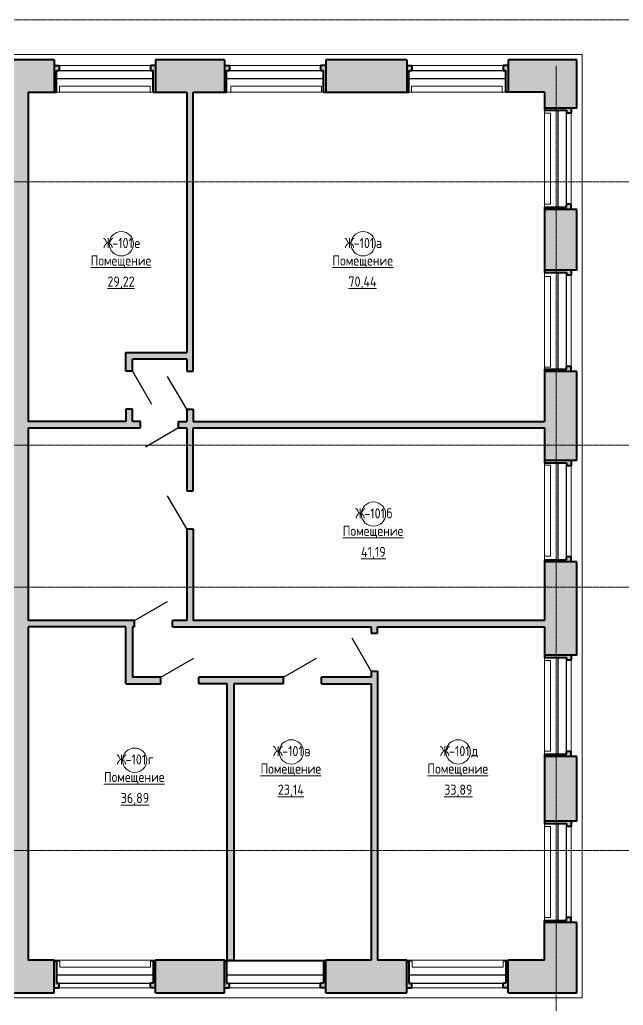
# Model space of a CAD drawing. Header units: millimetres. Extents: x -13853 to 411335, y -23261 to 161252.
# Drawn here: x 359739 to 374632, y 124505 to 148825 of the extents above; entities that cross this region are included whole.
import ezdxf

# ---------------------------------------------------------------- set-up
doc = ezdxf.new("R2010")
doc.units = ezdxf.units.MM
doc.linetypes.add('ADSK_Линия сетки', pattern=[21, 12, -3, 3, -3])
for name, color, linetype, lineweight in [('Двери', 7, 'Continuous', 18), ('Каркас_Импост', 7, 'Continuous', 30), ('Марки помещений', 7, 'Continuous', 18), ('Окна', 7, 'Continuous', 18), ('Оси', 7, 'Continuous', 9), ('Панель', 7, 'Continuous', 30), ('Стены', 7, 'Continuous', 18), ('Стены разрез', 7, 'Continuous', 40)]:
    doc.layers.add(name, color=color, linetype=linetype, lineweight=lineweight)
doc.styles.add('GOST Common_1', font='GOST Common.ttf', dxfattribs={"width": 0.9, "height": 250})

# ---------------------------------------------------------------- blocks, each defined once
blk = doc.blocks.new('ИРНИТУ_Дверь_Однопольная_ДеревяннаяВнутренняя_филенчатая - 900х2080 без верха-1341261-001_Весь этаж')
at = {"layer": 'Панель'}
blk.add_line((-470, 80), (344, 550), dxfattribs=at)
blk = doc.blocks.new('ИРНИТУ-Окно-ГОСТ23166-99_6_3_Створки - 2350 x 2350-686478-001_Весь этаж')
at = {"layer": 'Каркас_Импост'}
for p, q in [((-1233.1, 210), (1156.9, 210)), ((-1233.1, 210), (-1233.1, 10)), ((-1233.1, 210), (-1198.1, 210)), ((-1233.1, 10), (1156.9, 10)), ((-1233.1, 10), (-1198.1, 10)), ((1156.9, 210), (1121.9, 210)), ((1156.9, 10), (1121.9, 10)), ((1156.9, 210), (1156.9, 10))]:
    blk.add_line(p, q, dxfattribs=at)
blk = doc.blocks.new('ИРНИТУ-Окно-ГОСТ23166-99_6_3_Створки - 2350 x 2350-686492-001_Весь этаж')
at = {"layer": 'Каркас_Импост'}
for p, q in [((-1233.1, -10), (1156.9, -10)), ((-1233.1, -210), (-1233.1, -10)), ((-1233.1, -10), (-1198.1, -10)), ((-1233.1, -210), (1156.9, -210)), ((-1233.1, -210), (-1198.1, -210)), ((1156.9, -10), (1121.9, -10)), ((1156.9, -210), (1121.9, -210)), ((1156.9, -210), (1156.9, -10))]:
    blk.add_line(p, q, dxfattribs=at)
blk = doc.blocks.new('ИРНИТУ-Окно-ГОСТ23166-99_6_3_Створки - 2350 x 2350-686480-001_Весь этаж')
at = {"layer": 'Каркас_Импост'}
for p, q in [((-1233.1, -10), (1156.9, -10)), ((-1233.1, -210), (-1233.1, -10)), ((-1233.1, -10), (-1198.1, -10)), ((-1233.1, -210), (1156.9, -210)), ((-1233.1, -210), (-1198.1, -210)), ((1156.9, -10), (1121.9, -10)), ((1156.9, -210), (1121.9, -210)), ((1156.9, -210), (1156.9, -10))]:
    blk.add_line(p, q, dxfattribs=at)
blk = doc.blocks.new('ADSK_Марка_Помещение - Номер Имя Площадь Площадь проемов-115235-001_Весь этаж')
at = {"layer": 'Марки помещений'}
blk.add_circle((0, 0), 3, dxfattribs=at)

msp = doc.modelspace()

# ---------------------------------------------------------------- hatches: boundary and pattern name
at = {"layer": 'Стены'}
h = msp.add_hatch(color=256, dxfattribs=at)
h.paths.add_polyline_path([(354969, 147035), (356089, 147035), (356089, 147835), (354969, 147835), (354969, 147580)], flags=0)
h.paths.add_polyline_path([(359529, 147035), (360589, 147035), (360589, 147835), (358589, 147835), (358589, 147035), (359091, 147035)], flags=0)
h.paths.add_polyline_path([(363089, 147035), (364789, 147035), (364789, 147835), (363089, 147835), (363089, 147580)], flags=0)
h.paths.add_polyline_path([(367289, 147035), (369289, 147035), (369289, 147835), (367289, 147835), (367289, 147580)], flags=0)
h.paths.add_polyline_path([(372689, 147035), (372689, 147835), (371789, 147835), (371789, 147035)], flags=0)
h = msp.add_hatch(color=256, dxfattribs=at)
h.paths.add_polyline_path([(360589, 147035), (360644, 147035), (360644, 147575), (360714, 147575), (360714, 147695), (360589, 147695), (360589, 147580)], flags=0)
h.paths.add_polyline_path([(363034, 147035), (363089, 147035), (363089, 147695), (362964, 147695), (362964, 147575), (363034, 147575)], flags=0)
h = msp.add_hatch(color=256, dxfattribs=at)
h.paths.add_polyline_path([(364789, 147035), (364844, 147035), (364844, 147575), (364914, 147575), (364914, 147695), (364789, 147695), (364789, 147580)], flags=0)
h.paths.add_polyline_path([(367234, 147035), (367289, 147035), (367289, 147695), (367164, 147695), (367164, 147575), (367234, 147575)], flags=0)
h = msp.add_hatch(color=256, dxfattribs=at)
h.paths.add_polyline_path([(369289, 147035), (369344, 147035), (369344, 147575), (369414, 147575), (369414, 147695), (369289, 147695), (369289, 147580)], flags=0)
h.paths.add_polyline_path([(371734, 147035), (371789, 147035), (371789, 147695), (371664, 147695), (371664, 147575), (371734, 147575)], flags=0)
h = msp.add_hatch(color=256, dxfattribs=at)
h.paths.add_polyline_path([(373489, 125615), (373489, 126545), (372689, 126545), (372689, 125615)], flags=0)
h.paths.add_polyline_path([(372689, 129045), (373489, 129045), (373489, 130645), (372689, 130645)], flags=0)
h.paths.add_polyline_path([(373489, 133145), (373489, 135445), (372689, 135445), (372689, 133145)], flags=0)
h.paths.add_polyline_path([(372689, 137945), (373489, 137945), (373489, 140145), (372689, 140145), (372689, 138255)], flags=0)
h.paths.add_polyline_path([(372689, 142645), (373489, 142645), (373489, 144145), (372689, 144145)], flags=0)
h.paths.add_polyline_path([(372689, 146645), (373489, 146645), (373489, 147835), (372689, 147835), (372689, 147035)], flags=0)
for points in [[(359949, 125615), (359949, 147035), (359529, 147035), (359529, 125615)], [(363859, 140451), (363859, 140611), (362519, 140611), (362519, 140451)], [(362359, 132440), (362519, 132440), (362519, 133840), (362359, 133840)], [(365019, 125615), (365019, 132440), (364859, 132440), (364859, 125615)]]:
    msp.add_hatch(color=256, dxfattribs=at).paths.add_polyline_path(points, flags=0)
h = msp.add_hatch(color=256, dxfattribs=at)
h.paths.add_polyline_path([(364019, 138911), (364019, 139211), (363859, 139211), (363859, 138911)], flags=0)
h.paths.add_polyline_path([(364019, 140151), (364019, 147035), (363859, 147035), (363859, 140151)], flags=0)
h = msp.add_hatch(color=256, dxfattribs=at)
h.paths.add_polyline_path([(372689, 144145), (373349, 144145), (373349, 144270), (373229, 144270), (373229, 144200), (372689, 144200)], flags=0)
h.paths.add_polyline_path([(373229, 146520), (373349, 146520), (373349, 146645), (372689, 146645), (372689, 146590), (373229, 146590)], flags=0)
h = msp.add_hatch(color=256, dxfattribs=at)
h.paths.add_polyline_path([(372689, 140145), (373349, 140145), (373349, 140270), (373229, 140270), (373229, 140200), (372689, 140200)], flags=0)
h.paths.add_polyline_path([(373229, 142520), (373349, 142520), (373349, 142645), (372689, 142645), (372689, 142590), (373229, 142590)], flags=0)
h = msp.add_hatch(color=256, dxfattribs=at)
h.paths.add_polyline_path([(362359, 138911), (362519, 138911), (362519, 139211), (362359, 139211)], flags=0)
h.paths.add_polyline_path([(362359, 140151), (362519, 140151), (362519, 140611), (362359, 140611)], flags=0)
h = msp.add_hatch(color=256, dxfattribs=at)
h.paths.add_polyline_path([(372689, 138751), (372689, 138911), (363659, 138911), (363659, 138751), (369639, 138751)], flags=0)
h.paths.add_polyline_path([(359949, 138751), (362719, 138751), (362719, 138911), (359949, 138911)], flags=0)
h = msp.add_hatch(color=256, dxfattribs=at)
h.paths.add_polyline_path([(364019, 134000), (364019, 136261), (363859, 136261), (363859, 134000)], flags=0)
h.paths.add_polyline_path([(363859, 137201), (364019, 137201), (364019, 138751), (363859, 138751)], flags=0)
h = msp.add_hatch(color=256, dxfattribs=at)
h.paths.add_polyline_path([(372689, 135445), (373349, 135445), (373349, 135570), (373229, 135570), (373229, 135500), (372689, 135500)], flags=0)
h.paths.add_polyline_path([(373349, 137820), (373349, 137945), (372689, 137945), (372689, 137890), (373229, 137890), (373229, 137820)], flags=0)
h = msp.add_hatch(color=256, dxfattribs=at)
h.paths.add_polyline_path([(372689, 133840), (372689, 134000), (363509, 134000), (363509, 133840), (369639, 133840)], flags=0)
h.paths.add_polyline_path([(362359, 133840), (362569, 133840), (362569, 134000), (359949, 134000), (359949, 133840)], flags=0)
h = msp.add_hatch(color=256, dxfattribs=at)
h.paths.add_polyline_path([(368569, 125615), (368569, 132750), (368409, 132750), (368409, 125615)], flags=0)
h.paths.add_polyline_path([(368409, 133690), (368569, 133690), (368569, 133840), (368409, 133840)], flags=0)
h = msp.add_hatch(color=256, dxfattribs=at)
h.paths.add_polyline_path([(372689, 130645), (373349, 130645), (373349, 130770), (373229, 130770), (373229, 130700), (372689, 130700)], flags=0)
h.paths.add_polyline_path([(373349, 133020), (373349, 133145), (372689, 133145), (372689, 133090), (373229, 133090), (373229, 133020)], flags=0)
h = msp.add_hatch(color=256, dxfattribs=at)
h.paths.add_polyline_path([(368409, 132440), (368409, 132600), (367184, 132600), (367184, 132440)], flags=0)
h.paths.add_polyline_path([(365019, 132440), (366244, 132440), (366244, 132600), (364159, 132600), (364159, 132440), (364859, 132440)], flags=0)
h.paths.add_polyline_path([(362519, 132440), (363219, 132440), (363219, 132600), (362519, 132600)], flags=0)
h = msp.add_hatch(color=256, dxfattribs=at)
h.paths.add_polyline_path([(372689, 126545), (373349, 126545), (373349, 126670), (373229, 126670), (373229, 126600), (372689, 126600)], flags=0)
h.paths.add_polyline_path([(373229, 128920), (373349, 128920), (373349, 129045), (372689, 129045), (372689, 128990), (373229, 128990), (373229, 128930)], flags=0)
h = msp.add_hatch(color=256, dxfattribs=at)
h.paths.add_polyline_path([(355749, 124815), (356089, 124815), (356089, 125615), (355749, 125615)], flags=0)
h.paths.add_polyline_path([(358589, 124815), (360589, 124815), (360589, 125615), (358589, 125615)], flags=0)
h.paths.add_polyline_path([(363089, 124815), (364789, 124815), (364789, 125615), (363089, 125615)], flags=0)
h.paths.add_polyline_path([(369289, 124815), (369289, 125615), (367289, 125615), (367289, 124815)], flags=0)
h.paths.add_polyline_path([(371789, 124815), (373489, 124815), (373489, 125615), (371789, 125615)], flags=0)
h = msp.add_hatch(color=256, dxfattribs=at)
h.paths.add_polyline_path([(362964, 124935), (363089, 124935), (363089, 125595), (363034, 125595), (363034, 125055), (362964, 125055)], flags=0)
h.paths.add_polyline_path([(360589, 124935), (360714, 124935), (360714, 125055), (360644, 125055), (360644, 125595), (360589, 125595)], flags=0)
h = msp.add_hatch(color=256, dxfattribs=at)
h.paths.add_polyline_path([(367164, 124935), (367289, 124935), (367289, 125595), (367234, 125595), (367234, 125055), (367164, 125055)], flags=0)
h.paths.add_polyline_path([(364789, 124935), (364914, 124935), (364914, 125055), (364844, 125055), (364844, 125595), (364789, 125595)], flags=0)
h = msp.add_hatch(color=256, dxfattribs=at)
h.paths.add_polyline_path([(371664, 124935), (371789, 124935), (371789, 125595), (371734, 125595), (371734, 125055), (371664, 125055)], flags=0)
h.paths.add_polyline_path([(369289, 124935), (369414, 124935), (369414, 125055), (369344, 125055), (369344, 125595), (369289, 125595)], flags=0)

# ---------------------------------------------------------------- linework, layer by layer
at = {"layer": 'Оси', "linetype": 'ADSK_Линия сетки'}
for p, q in [((-13035, 148825), (410517, 148825)), ((372979, 147691), (372979, -22443)), ((-13035, 144825), (410517, 144825)), ((-13035, 138325), (410517, 138325)), ((-13035, 134825), (410517, 134825)), ((-13035, 128325), (410517, 128325))]:
    msp.add_line(p, q, dxfattribs=at)
at = {"layer": 'Стены'}
for p, q in [((354839, 147965), (373619, 147965)), ((373619, 147965), (373619, 124685)), ((360714, 147695), (362964, 147695)), ((364914, 147695), (367164, 147695)), ((369414, 147695), (371664, 147695)), ((360719, 147035), (360719, 147185)), ((360719, 147185), (362959, 147185)), ((362959, 147185), (362959, 147035)), ((364944, 147035), (364944, 147185)), ((364944, 147185), (367184, 147185)), ((367184, 147185), (367184, 147035)), ((369404, 147035), (369404, 147185)), ((369404, 147185), (371644, 147185)), ((371644, 147185), (371644, 147035)), ((363034, 147035), (360644, 147035)), ((367234, 147035), (364844, 147035)), ((371734, 147035), (369344, 147035)), ((372689, 144200), (372689, 146590)), ((372689, 146515), (372839, 146515)), ((372839, 146515), (372839, 144275)), ((373349, 146520), (373349, 144270)), ((372839, 144275), (372689, 144275)), ((372689, 140200), (372689, 142590)), ((373349, 142520), (373349, 140270)), ((372689, 142490), (372839, 142490)), ((372839, 142490), (372839, 140250)), ((372839, 140250), (372689, 140250)), ((372689, 135500), (372689, 137890)), ((372689, 137830), (372839, 137830)), ((372839, 137830), (372839, 135590)), ((373349, 137820), (373349, 135570)), ((372839, 135590), (372689, 135590)), ((372689, 130700), (372689, 133090)), ((372689, 133015), (372839, 133015)), ((372839, 133015), (372839, 130775)), ((373349, 133020), (373349, 130770)), ((372839, 130775), (372689, 130775)), ((372689, 126600), (372689, 128990)), ((372689, 128915), (372839, 128915)), ((372839, 128915), (372839, 126675)), ((373349, 128920), (373349, 126670)), ((372839, 126675), (372689, 126675)), ((360589, 125615), (363089, 125615)), ((360644, 125595), (360729, 125595)), ((360729, 125445), (360729, 125595)), ((362969, 125595), (363034, 125595)), ((362969, 125595), (362969, 125445)), ((364789, 125615), (364859, 125615)), ((364844, 125595), (367234, 125595)), ((365019, 125615), (367289, 125615)), ((369289, 125615), (371789, 125615)), ((369344, 125595), (369424, 125595)), ((369424, 125445), (369424, 125595)), ((371664, 125595), (371734, 125595)), ((371664, 125595), (371664, 125445)), ((362969, 125445), (360729, 125445)), ((371664, 125445), (369424, 125445)), ((362964, 124935), (360714, 124935)), ((367164, 124935), (364914, 124935)), ((371664, 124935), (369414, 124935)), ((373619, 124685), (354819, 124685))]:
    msp.add_line(p, q, dxfattribs=at)
at = {"layer": 'Стены разрез'}
for p, q in [((360589, 147835), (358589, 147835)), ((360589, 147835), (360589, 147035)), ((360589, 147695), (360714, 147695)), ((360714, 147695), (360714, 147575)), ((363089, 147695), (362964, 147695)), ((362964, 147695), (362964, 147575)), ((364789, 147835), (363089, 147835)), ((363089, 147835), (363089, 147035)), ((364789, 147835), (364789, 147035)), ((364789, 147695), (364914, 147695)), ((364914, 147695), (364914, 147575)), ((367289, 147695), (367164, 147695)), ((367164, 147695), (367164, 147575)), ((369289, 147835), (367289, 147835)), ((367289, 147835), (367289, 147035)), ((369289, 147835), (369289, 147035)), ((369289, 147695), (369414, 147695)), ((369414, 147695), (369414, 147575)), ((371789, 147695), (371664, 147695)), ((371664, 147695), (371664, 147575)), ((373489, 147835), (371789, 147835)), ((371789, 147835), (371789, 147035)), ((373489, 146645), (373489, 147835)), ((360644, 147575), (360714, 147575)), ((360644, 147035), (360644, 147575)), ((362964, 147575), (363034, 147575)), ((363034, 147035), (363034, 147575)), ((364844, 147575), (364914, 147575)), ((364844, 147035), (364844, 147575)), ((367164, 147575), (367234, 147575)), ((367234, 147035), (367234, 147575)), ((369344, 147575), (369414, 147575)), ((369344, 147035), (369344, 147575)), ((371664, 147575), (371734, 147575)), ((371734, 147035), (371734, 147575)), ((359949, 147035), (359949, 138911)), ((359949, 147035), (360644, 147035)), ((363034, 147035), (363859, 147035)), ((363859, 147035), (363859, 140611)), ((364019, 147035), (364844, 147035)), ((364019, 140151), (364019, 147035)), ((367234, 147035), (369344, 147035)), ((372689, 147035), (371734, 147035)), ((372689, 147035), (372689, 146645)), ((372689, 146645), (372689, 146590)), ((373489, 146645), (372689, 146645)), ((372689, 146590), (373229, 146590)), ((373229, 146590), (373229, 146520)), ((373349, 146520), (373229, 146520)), ((373349, 146645), (373349, 146520)), ((373229, 144200), (373229, 144270)), ((373349, 144270), (373229, 144270)), ((373349, 144145), (373349, 144270)), ((372689, 144200), (372689, 144145)), ((372689, 144200), (373229, 144200)), ((372689, 144145), (372689, 142645)), ((373489, 144145), (372689, 144145)), ((373489, 142645), (373489, 144145)), ((372689, 142645), (372689, 142590)), ((373489, 142645), (372689, 142645)), ((372689, 142590), (373229, 142590)), ((373229, 142590), (373229, 142520)), ((373349, 142520), (373229, 142520)), ((373349, 142645), (373349, 142520)), ((362359, 140151), (362359, 140611)), ((362359, 140611), (363859, 140611)), ((362519, 140151), (362519, 140451)), ((363859, 140451), (362519, 140451)), ((363859, 140451), (363859, 140151)), ((362519, 140151), (362359, 140151)), ((363859, 140151), (364019, 140151)), ((372689, 140200), (372689, 140145)), ((372689, 140200), (373229, 140200)), ((372689, 140145), (372689, 138911)), ((373489, 140145), (372689, 140145)), ((373229, 140200), (373229, 140270)), ((373349, 140270), (373229, 140270)), ((373349, 140145), (373349, 140270)), ((373489, 137945), (373489, 140145)), ((362359, 139211), (362359, 138911)), ((362519, 139211), (362359, 139211)), ((362519, 138911), (362519, 139211)), ((363859, 139211), (363859, 138911)), ((363859, 139211), (364019, 139211)), ((364019, 139211), (364019, 138911)), ((362359, 138911), (359949, 138911)), ((362719, 138911), (362519, 138911)), ((362719, 138751), (362719, 138911)), ((363659, 138911), (363859, 138911)), ((363659, 138751), (363659, 138911)), ((364019, 138911), (372689, 138911)), ((359949, 138751), (359949, 134000)), ((359949, 138751), (362719, 138751)), ((363659, 138751), (363859, 138751)), ((363859, 138751), (363859, 137201)), ((364019, 138751), (372689, 138751)), ((364019, 137201), (364019, 138751)), ((372689, 138751), (372689, 137890)), ((373489, 137945), (372689, 137945)), ((373349, 137945), (373349, 137820)), ((372689, 137890), (373229, 137890)), ((373229, 137890), (373229, 137820)), ((373349, 137820), (373229, 137820)), ((363859, 137201), (364019, 137201)), ((363859, 136261), (363859, 134000)), ((363859, 136261), (364019, 136261)), ((364019, 136261), (364019, 134000)), ((372689, 135500), (372689, 134000)), ((372689, 135500), (373229, 135500)), ((373229, 135500), (373229, 135570)), ((373349, 135570), (373229, 135570)), ((373349, 135445), (373349, 135570)), ((373489, 135445), (372689, 135445)), ((373489, 133145), (373489, 135445)), ((362569, 134000), (359949, 134000)), ((359949, 133840), (359949, 125615)), ((362359, 133840), (359949, 133840)), ((362359, 132440), (362359, 133840)), ((362569, 133840), (362519, 133840)), ((362519, 133840), (362519, 132600)), ((362569, 133840), (362569, 134000)), ((363859, 134000), (363509, 134000)), ((363509, 133840), (363509, 134000)), ((363509, 133840), (368409, 133840)), ((372689, 134000), (364019, 134000)), ((368409, 133840), (368409, 133690)), ((368569, 133840), (372689, 133840)), ((368569, 133690), (368569, 133840)), ((372689, 133840), (372689, 133090)), ((368409, 133690), (368569, 133690)), ((373489, 133145), (372689, 133145)), ((372689, 133090), (373229, 133090)), ((373229, 133090), (373229, 133020)), ((373349, 133145), (373349, 133020)), ((373349, 133020), (373229, 133020)), ((363219, 132600), (362519, 132600)), ((363219, 132440), (363219, 132600)), ((366244, 132600), (364159, 132600)), ((364159, 132440), (364159, 132600)), ((366244, 132440), (366244, 132600)), ((368409, 132600), (367184, 132600)), ((367184, 132440), (367184, 132600)), ((368409, 132750), (368409, 132600)), ((368409, 132750), (368569, 132750)), ((368569, 132750), (368569, 125615)), ((362359, 132440), (363219, 132440)), ((364859, 132440), (364159, 132440)), ((364859, 125615), (364859, 132440)), ((366244, 132440), (365019, 132440)), ((365019, 132440), (365019, 125615)), ((367184, 132440), (368409, 132440)), ((368409, 132440), (368409, 125615)), ((372689, 130700), (372689, 128990)), ((372689, 130700), (373229, 130700)), ((373489, 130645), (372689, 130645)), ((373229, 130700), (373229, 130770)), ((373349, 130770), (373229, 130770)), ((373349, 130645), (373349, 130770)), ((373489, 129045), (373489, 130645)), ((373489, 129045), (372689, 129045)), ((372689, 128990), (373229, 128990)), ((373229, 128990), (373229, 128920)), ((373349, 128920), (373229, 128920)), ((373349, 129045), (373349, 128920)), ((372689, 125615), (372689, 126600)), ((372689, 126600), (373229, 126600)), ((373489, 126545), (372689, 126545)), ((373229, 126600), (373229, 126670)), ((373349, 126670), (373229, 126670)), ((373349, 126545), (373349, 126670)), ((373489, 124815), (373489, 126545)), ((360589, 125615), (359949, 125615)), ((360589, 124815), (360589, 125615)), ((360589, 125595), (360644, 125595)), ((360644, 125595), (360644, 125055)), ((363089, 125595), (363034, 125595)), ((363034, 125595), (363034, 125055)), ((364789, 125615), (363089, 125615)), ((363089, 124815), (363089, 125615)), ((364789, 124815), (364789, 125615)), ((364789, 125595), (364844, 125595)), ((364844, 125595), (364844, 125055)), ((364859, 125615), (365019, 125615)), ((367289, 125595), (367234, 125595)), ((367234, 125595), (367234, 125055)), ((368409, 125615), (367289, 125615)), ((367289, 124815), (367289, 125615)), ((369289, 125615), (368569, 125615)), ((369289, 124815), (369289, 125615)), ((369289, 125595), (369344, 125595)), ((369344, 125595), (369344, 125055)), ((371789, 125595), (371734, 125595)), ((371734, 125595), (371734, 125055)), ((372689, 125615), (371789, 125615)), ((371789, 124815), (371789, 125615)), ((360644, 125055), (360714, 125055)), ((360714, 124935), (360714, 125055)), ((363034, 125055), (362964, 125055)), ((362964, 124935), (362964, 125055)), ((364844, 125055), (364914, 125055)), ((364914, 124935), (364914, 125055)), ((367234, 125055), (367164, 125055)), ((367164, 124935), (367164, 125055)), ((369344, 125055), (369414, 125055)), ((369414, 124935), (369414, 125055)), ((371734, 125055), (371664, 125055)), ((371664, 124935), (371664, 125055)), ((358589, 124815), (360589, 124815)), ((360589, 124935), (360714, 124935)), ((363089, 124935), (362964, 124935)), ((363089, 124815), (364789, 124815)), ((364789, 124935), (364914, 124935)), ((367289, 124935), (367164, 124935)), ((367289, 124815), (369289, 124815)), ((369289, 124935), (369414, 124935)), ((371789, 124935), (371664, 124935)), ((371789, 124815), (373489, 124815))]:
    msp.add_line(p, q, dxfattribs=at)

# ---------------------------------------------------------------- block references
at = {"layer": 'Двери'}
for p, rotation in [((362439, 139681), 270), ((363939, 139681), 90), ((363189, 138831), 180), ((363939, 136731), 90), ((368489, 133220), 90)]:
    msp.add_blockref('ИРНИТУ_Дверь_Однопольная_ДеревяннаяВнутренняя_филенчатая - 900х2080 без верха-1341261-001_Весь этаж', p, dxfattribs=dict(at, rotation=rotation))
for p in [(363039, 133920), (363689, 132520), (366714, 132520)]:
    msp.add_blockref('ИРНИТУ_Дверь_Однопольная_ДеревяннаяВнутренняя_филенчатая - 900х2080 без верха-1341261-001_Весь этаж', p, dxfattribs=at)
at = {"layer": 'Марки помещений', "xscale": 99.99999999999993, "yscale": 99.99999999999993, "zscale": 99.99999999999993}
for p in [(362247, 143296), (368212, 143296), (368468, 136626), (362575, 130552), (366439, 130758), (370557, 130758)]:
    msp.add_blockref('ADSK_Марка_Помещение - Номер Имя Площадь Площадь проемов-115235-001_Весь этаж', p, dxfattribs=at)
at = {"layer": 'Окна'}
for name, p in [('ИРНИТУ-Окно-ГОСТ23166-99_6_3_Створки - 2350 x 2350-686478-001_Весь этаж', (361877, 147365)), ('ИРНИТУ-Окно-ГОСТ23166-99_6_3_Створки - 2350 x 2350-686478-001_Весь этаж', (366077, 147365)), ('ИРНИТУ-Окно-ГОСТ23166-99_6_3_Створки - 2350 x 2350-686478-001_Весь этаж', (370577, 147365)), ('ИРНИТУ-Окно-ГОСТ23166-99_6_3_Створки - 2350 x 2350-686480-001_Весь этаж', (361877, 125265)), ('ИРНИТУ-Окно-ГОСТ23166-99_6_3_Створки - 2350 x 2350-686480-001_Весь этаж', (366077, 125265)), ('ИРНИТУ-Окно-ГОСТ23166-99_6_3_Створки - 2350 x 2350-686480-001_Весь этаж', (370577, 125265))]:
    msp.add_blockref(name, p, dxfattribs=at)
at = {"layer": 'Окна', "rotation": 90.00000000000007}
for p in [(373019, 145433), (373019, 141433), (373019, 136733), (373019, 131933), (373019, 127833)]:
    msp.add_blockref('ИРНИТУ-Окно-ГОСТ23166-99_6_3_Створки - 2350 x 2350-686492-001_Весь этаж', p, dxfattribs=at)

# ---------------------------------------------------------------- texts
at = {"layer": 'Марки помещений', "lineweight": 9, "char_height": 250, "attachment_point": 1, "style": 'GOST Common_1'}
for s, insert, width in [('\\fGOST Common|b0|i0|c204|p34|;\\W.9;Ж', (361797, 143439), 274.18), ('-101', (362023, 143439), 663.8), ('\\fGOST Common|b0|i0|c204|p34|;\\W.9;е', (362571, 143439), 194.81), ('\\fGOST Common|b0|i0|c204|p34|;\\W.9;Ж', (367753, 143439), 274.18), ('-101', (367979, 143439), 663.8), ('\\fGOST Common|b0|i0|c204|p34|;\\W.9;а', (368527, 143439), 216.46), ('\\LПомещение', (361490, 143008), 1875.95), ('\\LПомещение', (367455, 143008), 1875.95), ('\\L29,22', (361904, 142489), 873.04), ('\\L70,44', (367851, 142489), 916.33), ('\\fGOST Common|b0|i0|c204|p34|;\\W.9;Ж', (368017, 136769), 274.18), ('-101', (368243, 136769), 663.8), ('\\fGOST Common|b0|i0|c204|p34|;\\W.9;б', (368791, 136769), 194.81), ('\\LПомещение', (367710, 136338), 1875.95), ('\\L41,19', (368163, 135819), 779.24), ('\\fGOST Common|b0|i0|c204|p34|;\\W.9;Ж', (365988, 130901), 274.18), ('-101', (366215, 130901), 663.8), ('\\fGOST Common|b0|i0|c204|p34|;\\W.9;Ж', (370107, 130901), 274.18), ('-101', (370333, 130901), 663.8), ('\\fGOST Common|b0|i0|c204|p34|;\\W.9;Ж', (362125, 130695), 274.18), ('-101', (362351, 130695), 663.8), ('\\fGOST Common|b0|i0|c204|p34|;\\W.9;г', (362899, 130695), 194.81), ('\\fGOST Common|b0|i0|c204|p34|;\\W.9;в', (366762, 130901), 194.81), ('\\fGOST Common|b0|i0|c204|p34|;\\W.9;д', (370881, 130901), 194.81), ('\\LПомещение', (365681, 130470), 1875.95), ('\\LПомещение', (369800, 130470), 1875.95), ('\\LПомещение', (361818, 130264), 1875.95), ('\\L23,14', (366110, 129951), 836.96), ('\\L33,89', (370214, 129951), 873.04), ('\\L36,89', (362232, 129745), 873.04)]:
    msp.add_mtext(s, dxfattribs=dict(at, insert=insert, width=width))

doc.saveas('drawing.dxf')
